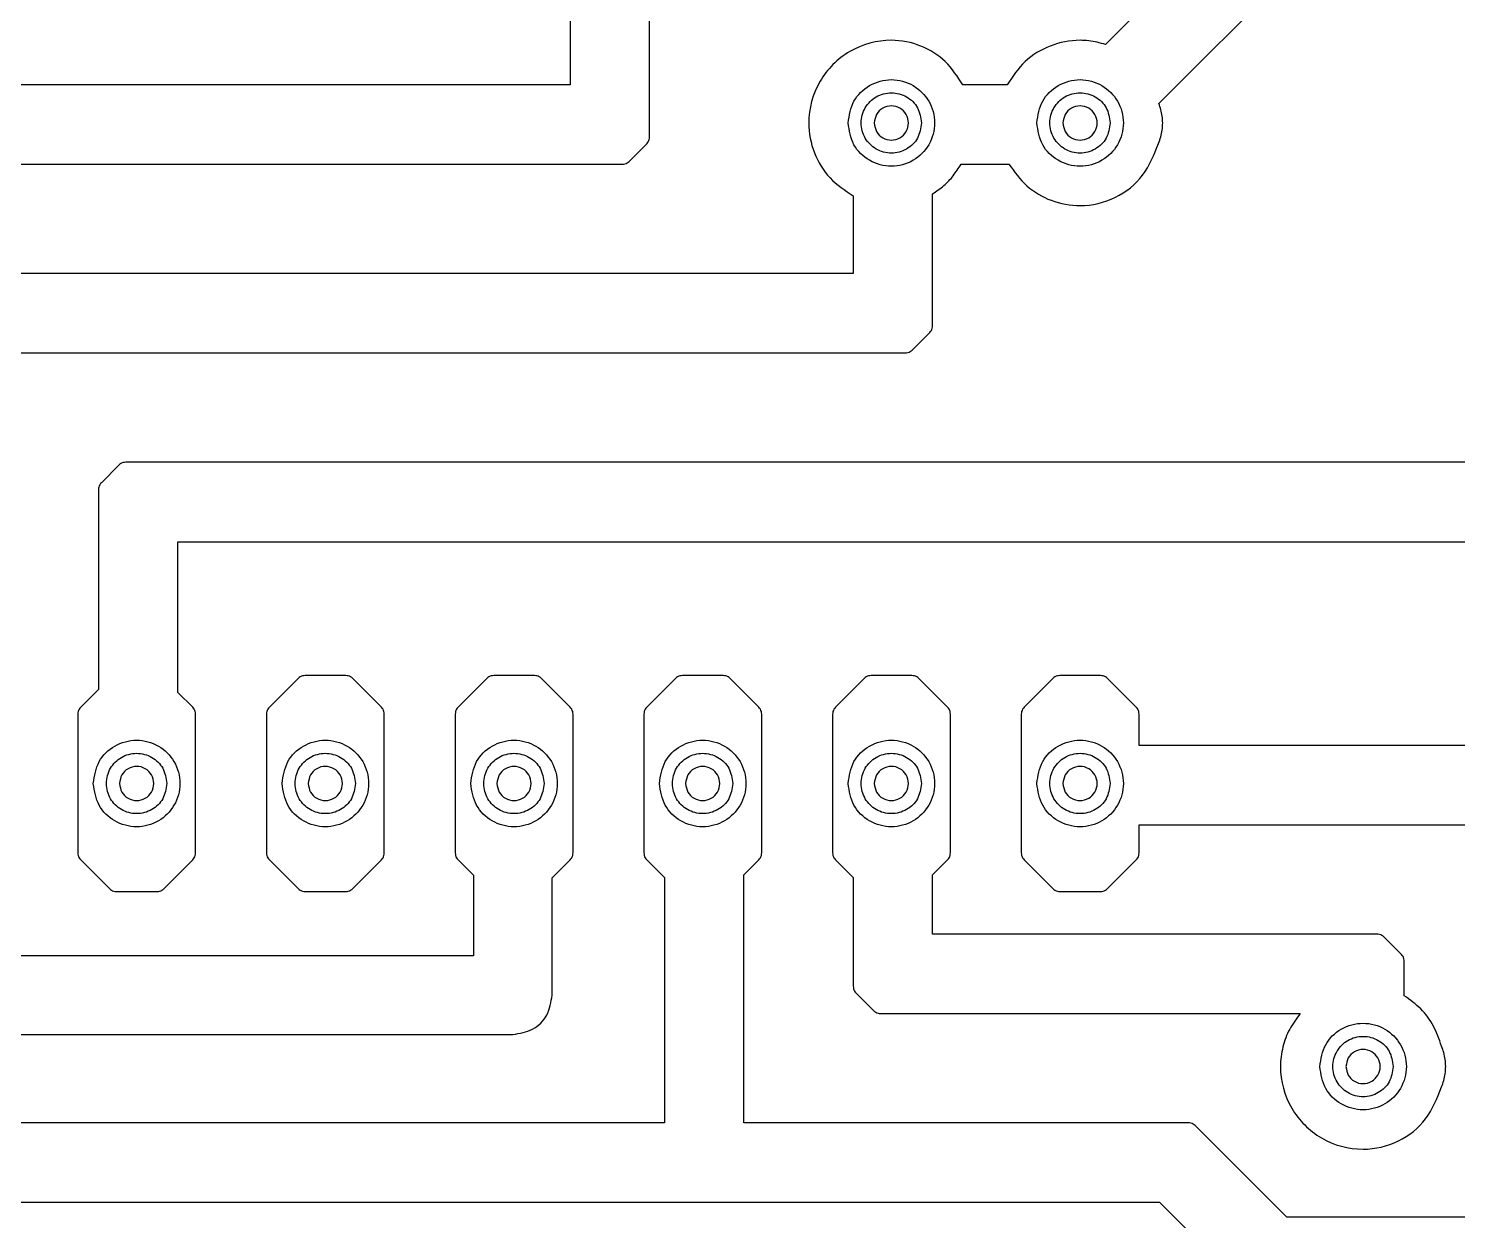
# Model space of a CAD drawing. Extents: x 3 to 107, y 3 to 87.
# Drawn here: x 31.52 to 50.76, y 27.25 to 43.29 of the extents above; entities that cross this region are included whole.
import ezdxf

# ---------------------------------------------------------------- set-up
doc = ezdxf.new("R2010")
doc.units = 0
doc.layers.add('ScottBernardi_VCdelay_PCB', color=7, linetype='CONTINUOUS')

msp = doc.modelspace()

# ---------------------------------------------------------------- linework, layer by layer
at = {"layer": 'ScottBernardi_VCdelay_PCB', "color": 7}
for points in [[(38.814375, 51.198992), (38.814375, 42.533006), (28.453292, 42.533006), (28.453292, 51.055058)], [(39.883292, 41.832036), (39.883292, 51.22545)], [(47.978483, 45.0342), (47.742828, 44.798544), (46.018803, 43.074167)], [(42.624375, 41.039344), (42.624375, 39.992653), (25.913292, 39.992653), (25.913292, 44.934011), (26.436461, 44.934011)], [(46.737764, 42.281828), (48.421219, 43.965283), (64.249653, 43.965283), (66.035767, 42.178817), (66.035767, 30.258103), (66.030475, 30.252811)], [(44.697297, 42.533006), (44.098633, 42.533006)], [(39.608831, 41.502894), (39.844486, 41.73855)], [(27.752322, 41.464089), (39.515344, 41.464089)], [(44.075703, 41.464089), (44.720228, 41.464089)], [(43.693292, 39.292036), (43.693292, 41.065803)], [(43.419183, 38.962894), (43.654839, 39.19855)], [(25.212322, 38.924089), (43.325697, 38.924089)], [(32.738836, 37.413847), (32.503181, 37.178192)], [(61.105344, 37.453006), (32.832322, 37.453006)], [(32.464375, 37.085058), (32.464375, 34.395128), (32.225192, 34.155944)], [(33.733317, 34.155944), (33.533292, 34.355617), (33.533292, 36.384089), (60.717289, 36.384089), (60.920842, 36.180183), (60.920842, 36.180183)], [(35.152542, 34.542942), (34.765192, 34.155944)], [(35.792833, 34.581747), (35.246028, 34.581747)], [(36.273317, 34.155944), (35.886319, 34.542942)], [(37.692189, 34.542942), (37.305544, 34.155944)], [(38.332833, 34.581747), (37.785675, 34.581747)], [(38.813317, 34.155944), (38.426319, 34.542942), (38.426319, 34.542942)], [(40.232894, 34.542942), (39.845544, 34.155944)], [(40.873186, 34.581747), (40.326381, 34.581747)], [(41.353669, 34.155944), (40.967025, 34.542942)], [(42.772542, 34.542942), (42.385544, 34.155944)], [(43.413539, 34.581747), (42.866381, 34.581747)], [(43.894022, 34.155944), (43.506672, 34.542942)], [(45.312542, 34.542942), (44.925897, 34.155944)], [(45.953539, 34.581747), (45.406381, 34.581747)], [(46.433669, 34.155944), (46.047025, 34.542942)], [(32.186386, 34.062106), (32.186386, 32.194853)], [(33.771769, 32.194853), (33.771769, 34.062106)], [(34.726739, 34.062106), (34.726739, 32.194853)], [(36.312122, 32.194853), (36.312122, 34.062106)], [(37.267092, 34.062106), (37.267092, 32.194853)], [(38.852475, 32.194853), (38.852475, 34.062106)], [(39.806739, 34.062106), (39.806739, 32.194853)], [(41.392122, 32.194853), (41.392122, 34.062106)], [(42.347092, 34.062106), (42.347092, 32.194853)], [(43.932475, 32.194853), (43.932475, 34.062106)], [(44.887092, 34.062106), (44.887092, 32.194853)], [(62.375344, 33.642653), (46.472475, 33.642653), (46.472475, 34.062106)], [(46.472475, 32.194853), (46.472475, 32.574089), (61.674375, 32.574089), (61.674375, 21.410083)], [(37.305544, 32.101367), (37.512272, 31.894639), (37.512272, 30.809494), (25.929167, 30.809494)], [(39.845544, 32.101367), (40.084375, 31.862889), (40.084375, 28.563006), (26.482322, 28.563006)], [(32.225192, 32.101367), (32.612189, 31.714369)], [(33.346319, 31.714369), (33.733317, 32.101367)], [(34.765192, 32.101367), (35.152542, 31.714369)], [(35.886319, 31.714369), (36.273317, 32.101367)], [(38.570606, 30.280328), (38.570606, 31.858656), (38.813317, 32.101367)], [(47.134992, 28.563006), (41.152939, 28.563006), (41.152939, 31.900636), (41.353669, 32.101367)], [(42.385544, 32.101367), (42.624375, 31.862536), (42.624375, 30.402036)], [(49.675697, 31.103006), (43.693292, 31.103006), (43.693292, 31.900636), (43.894022, 32.101367)], [(44.925897, 32.101367), (45.312542, 31.714369)], [(46.047025, 31.714369), (46.433669, 32.101367)], [(32.705675, 31.675564), (33.252833, 31.675564)], [(35.246028, 31.675564), (35.792833, 31.675564)], [(45.406381, 31.675564), (45.953539, 31.675564)], [(50.004133, 30.828544), (49.769183, 31.063847)], [(50.042939, 30.273625), (50.042939, 30.735058)], [(42.663181, 30.30855), (42.898836, 30.072894)], [(42.992322, 30.034089), (48.642764, 30.034089)], [(25.068742, 28.671308), (26.148242, 29.751161), (38.041439, 29.751161)], [(52.335642, 28.255736), (52.784375, 27.807003), (52.784375, 27.292653), (48.460025, 27.292653), (47.464486, 28.288544), (47.228831, 28.5242)], [(25.638831, 26.262894), (26.870025, 27.493736), (46.747289, 27.493736), (47.978483, 26.262894)]]:
    msp.add_lwpolyline(points, dxfattribs=at)
for points, knots in [([(44.098633, 42.533006), (44.027103, 42.643499), (43.884389, 42.863953), (43.53841, 43.080024), (43.079553, 43.169174), (42.555264, 43.026444), (42.13079, 42.602194), (41.988182, 42.075909), (42.077662, 41.613604), (42.291272, 41.259837), (42.51339, 41.112809), (42.624375, 41.039344)], [0, 0, 0, 0, 0.391059, 0.780227, 1.184906, 1.765935, 2.330398, 2.911427, 3.321357, 3.717152, 4.112414, 4.112414, 4.112414, 4.112414]), ([(46.018803, 43.074167), (45.982655, 43.085329), (45.909683, 43.107863), (45.795138, 43.127029), (45.580634, 43.139609), (45.271354, 43.079499), (44.918182, 42.865926), (44.770891, 42.643927), (44.697297, 42.533006)], [0, 0, 0, 0, 0.113397, 0.228916, 0.347346, 0.75706, 1.152896, 1.548178, 1.548178, 1.548178, 1.548178]), ([(42.554878, 42.019714), (42.570957, 41.917053), (42.602655, 41.714666), (42.834596, 41.491941), (43.137085, 41.409008), (43.442746, 41.491999), (43.6653, 41.714644), (43.748441, 42.01967), (43.665243, 42.324673), (43.442765, 42.547331), (43.137086, 42.630468), (42.834576, 42.547388), (42.602714, 42.324655), (42.570973, 42.122316), (42.554878, 42.019714)], [0, 0, 0, 0, 0.304537, 0.600368, 0.904904, 1.20929, 1.505176, 1.809733, 2.114139, 2.410081, 2.714487, 3.019044, 3.314931, 3.619316, 3.619316, 3.619316, 3.619316]), ([(45.094878, 42.019714), (45.110957, 41.917054), (45.142654, 41.71467), (45.374598, 41.491926), (45.677207, 41.409031), (45.983048, 41.491891), (46.205743, 41.714635), (46.288747, 42.01967), (46.205686, 42.324682), (45.983068, 42.547439), (45.677207, 42.630445), (45.374579, 42.547403), (45.142713, 42.324651), (45.110973, 42.122314), (45.094878, 42.019714)], [0, 0, 0, 0, 0.304537, 0.600368, 0.904904, 1.209681, 1.505576, 1.810116, 2.114505, 2.410456, 2.715253, 3.01981, 3.315697, 3.620082, 3.620082, 3.620082, 3.620082]), ([(43.544067, 42.019714), (43.532886, 42.091343), (43.510854, 42.232496), (43.349075, 42.387871), (43.138083, 42.44553), (42.9249, 42.387814), (42.769622, 42.232514), (42.711814, 42.01967), (42.769565, 41.806803), (42.92492, 41.651515), (43.138083, 41.593946), (43.349055, 41.651457), (43.510913, 41.806824), (43.532903, 41.948025), (43.544067, 42.019714)], [0, 0, 0, 0, 0.21246, 0.418673, 0.631132, 0.843441, 1.049709, 1.26219, 1.474821, 1.681034, 1.893322, 2.105761, 2.311919, 2.52453, 2.52453, 2.52453, 2.52453]), ([(43.544067, 42.019714), (43.532886, 42.091343), (43.510854, 42.232496), (43.349075, 42.387871), (43.138083, 42.44553), (42.9249, 42.387814), (42.769622, 42.232514), (42.711814, 42.01967), (42.769565, 41.806803), (42.92492, 41.651515), (43.138083, 41.593946), (43.349055, 41.651457), (43.510913, 41.806824), (43.532903, 41.948025), (43.544067, 42.019714)], [0, 0, 0, 0, 0.21246, 0.418673, 0.631132, 0.843441, 1.049709, 1.26219, 1.474821, 1.681034, 1.893322, 2.105761, 2.311919, 2.52453, 2.52453, 2.52453, 2.52453]), ([(46.084419, 42.019714), (46.07321, 42.09135), (46.051116, 42.232547), (45.889153, 42.387858), (45.678074, 42.445521), (45.46479, 42.38788), (45.309524, 42.232492), (45.251862, 42.01967), (45.309467, 41.806825), (45.464809, 41.65145), (45.678074, 41.593955), (45.889133, 41.651471), (46.051175, 41.806773), (46.073226, 41.948019), (46.084419, 42.019714)], [0, 0, 0, 0, 0.212483, 0.418817, 0.631365, 0.843824, 1.050038, 1.262497, 1.475108, 1.681266, 1.893705, 2.106233, 2.312511, 2.525145, 2.525145, 2.525145, 2.525145]), ([(46.084419, 42.019714), (46.07321, 42.09135), (46.051116, 42.232547), (45.889153, 42.387858), (45.678074, 42.445521), (45.46479, 42.38788), (45.309524, 42.232492), (45.251862, 42.01967), (45.309467, 41.806825), (45.464809, 41.65145), (45.678074, 41.593955), (45.889133, 41.651471), (46.051175, 41.806773), (46.073226, 41.948019), (46.084419, 42.019714)], [0, 0, 0, 0, 0.212483, 0.418817, 0.631365, 0.843824, 1.050038, 1.262497, 1.475108, 1.681266, 1.893705, 2.106233, 2.312511, 2.525145, 2.525145, 2.525145, 2.525145]), ([(42.907656, 42.019714), (42.914026, 42.0602), (42.92659, 42.14006), (43.018104, 42.227928), (43.137498, 42.260766), (43.258179, 42.227985), (43.345957, 42.14004), (43.378691, 42.019714), (43.345957, 41.899388), (43.258179, 41.811442), (43.137498, 41.778662), (43.018104, 41.8115), (42.92659, 41.899368), (42.914026, 41.979227), (42.907656, 42.019714)], [0, 0, 0, 0, 0.120121, 0.236938, 0.357059, 0.477331, 0.594093, 0.714193, 0.834294, 0.951055, 1.071328, 1.191448, 1.308266, 1.428387, 1.428387, 1.428387, 1.428387]), ([(45.447656, 42.019714), (45.454026, 42.0602), (45.466591, 42.140059), (45.558103, 42.227929), (45.677531, 42.26077), (45.798264, 42.227965), (45.886202, 42.140093), (45.919094, 42.019714), (45.886202, 41.899335), (45.798264, 41.811463), (45.677531, 41.778658), (45.558103, 41.811499), (45.466591, 41.899368), (45.454026, 41.979228), (45.447656, 42.019714)], [0, 0, 0, 0, 0.120121, 0.236938, 0.357059, 0.477419, 0.594301, 0.714426, 0.83455, 0.951432, 1.071792, 1.191913, 1.30873, 1.428851, 1.428851, 1.428851, 1.428851]), ([(46.734236, 41.7449), (46.745146, 41.773601), (46.767192, 41.831593), (46.785505, 41.924242), (46.792187, 42.018089), (46.785705, 42.11044), (46.7682, 42.198656), (46.747858, 42.254244), (46.737764, 42.281828)], [0, 0, 0, 0, 0.091978, 0.185849, 0.282092, 0.373466, 0.462821, 0.550832, 0.550832, 0.550832, 0.550832]), ([(39.844486, 41.73855), (39.852066, 41.747315), (39.867153, 41.764762), (39.880632, 41.797429), (39.882401, 41.820453), (39.883292, 41.832036)], [0, 0, 0, 0, 0.034618, 0.068911, 0.103632, 0.103632, 0.103632, 0.103632]), ([(44.720228, 41.464089), (44.794825, 41.360492), (44.944207, 41.153038), (45.287357, 40.955733), (45.708852, 40.877172), (46.162827, 40.983167), (46.556442, 41.294598), (46.674622, 41.593914), (46.734236, 41.7449)], [0, 0, 0, 0, 0.379403, 0.759757, 1.153673, 1.641776, 2.113333, 2.593337, 2.593337, 2.593337, 2.593337]), ([(39.515344, 41.464089), (39.526877, 41.465011), (39.549883, 41.466851), (39.58247, 41.480403), (39.600028, 41.495384), (39.608831, 41.502894)], [0, 0, 0, 0, 0.034575, 0.068971, 0.103555, 0.103555, 0.103555, 0.103555]), ([(43.693292, 41.065803), (43.744344, 41.100836), (43.846382, 41.170855), (43.97583, 41.306566), (44.042316, 41.411429), (44.075703, 41.464089)], [0, 0, 0, 0, 0.185428, 0.370611, 0.557409, 0.557409, 0.557409, 0.557409]), ([(43.654839, 39.19855), (43.662327, 39.207324), (43.677259, 39.224818), (43.690633, 39.257443), (43.692402, 39.280454), (43.693292, 39.292036)], [0, 0, 0, 0, 0.034467, 0.068725, 0.103444, 0.103444, 0.103444, 0.103444]), ([(43.325697, 38.924089), (43.33723, 38.925011), (43.360236, 38.926851), (43.392823, 38.940403), (43.410381, 38.955384), (43.419183, 38.962894)], [0, 0, 0, 0, 0.034575, 0.068971, 0.103555, 0.103555, 0.103555, 0.103555]), ([(32.832322, 37.453006), (32.820734, 37.452092), (32.797683, 37.450274), (32.765056, 37.436582), (32.747603, 37.421449), (32.738836, 37.413847)], [0, 0, 0, 0, 0.034733, 0.069091, 0.103765, 0.103765, 0.103765, 0.103765]), ([(32.503181, 37.178192), (32.495603, 37.169431), (32.480537, 37.15201), (32.467053, 37.119471), (32.46527, 37.096559), (32.464375, 37.085058)], [0, 0, 0, 0, 0.034608, 0.068816, 0.103291, 0.103291, 0.103291, 0.103291]), ([(35.246028, 34.581747), (35.234441, 34.580834), (35.211403, 34.579017), (35.178819, 34.565429), (35.161318, 34.550452), (35.152542, 34.542942)], [0, 0, 0, 0, 0.034731, 0.069054, 0.103576, 0.103576, 0.103576, 0.103576]), ([(35.886319, 34.542942), (35.877487, 34.550445), (35.859923, 34.565367), (35.827389, 34.579025), (35.804397, 34.580836), (35.792833, 34.581747)], [0, 0, 0, 0, 0.034647, 0.068897, 0.103551, 0.103551, 0.103551, 0.103551]), ([(37.785675, 34.581747), (37.774142, 34.580825), (37.751136, 34.578985), (37.718549, 34.565433), (37.700992, 34.550453), (37.692189, 34.542942)], [0, 0, 0, 0, 0.034575, 0.068971, 0.103555, 0.103555, 0.103555, 0.103555]), ([(38.426319, 34.542942), (38.417487, 34.550445), (38.399923, 34.565367), (38.367389, 34.579025), (38.344397, 34.580836), (38.332833, 34.581747)], [0, 0, 0, 0, 0.034647, 0.068897, 0.103551, 0.103551, 0.103551, 0.103551]), ([(40.326381, 34.581747), (40.314794, 34.580834), (40.291756, 34.579017), (40.259171, 34.565429), (40.24167, 34.550452), (40.232894, 34.542942)], [0, 0, 0, 0, 0.034731, 0.069054, 0.103576, 0.103576, 0.103576, 0.103576]), ([(40.967025, 34.542942), (40.958219, 34.550455), (40.940635, 34.565456), (40.907919, 34.579004), (40.884802, 34.58083), (40.873186, 34.581747)], [0, 0, 0, 0, 0.034595, 0.069075, 0.103896, 0.103896, 0.103896, 0.103896]), ([(42.866381, 34.581747), (42.854789, 34.580833), (42.831717, 34.579012), (42.79905, 34.565394), (42.781404, 34.550448), (42.772542, 34.542942)], [0, 0, 0, 0, 0.034744, 0.069151, 0.103871, 0.103871, 0.103871, 0.103871]), ([(43.506672, 34.542942), (43.4979, 34.55045), (43.480425, 34.565406), (43.44797, 34.578998), (43.425043, 34.580829), (43.413539, 34.581747)], [0, 0, 0, 0, 0.034512, 0.068751, 0.103235, 0.103235, 0.103235, 0.103235]), ([(45.406381, 34.581747), (45.394789, 34.580833), (45.371717, 34.579012), (45.33905, 34.565394), (45.321404, 34.550448), (45.312542, 34.542942)], [0, 0, 0, 0, 0.034744, 0.069151, 0.103871, 0.103871, 0.103871, 0.103871]), ([(46.047025, 34.542942), (46.038222, 34.550453), (46.020665, 34.565433), (45.988078, 34.578985), (45.965072, 34.580825), (45.953539, 34.581747)], [0, 0, 0, 0, 0.034585, 0.06898, 0.103555, 0.103555, 0.103555, 0.103555]), ([(32.225192, 34.155944), (32.217678, 34.147138), (32.202677, 34.129555), (32.18913, 34.096838), (32.187304, 34.073721), (32.186386, 34.062106)], [0, 0, 0, 0, 0.034595, 0.069075, 0.103896, 0.103896, 0.103896, 0.103896]), ([(33.771769, 34.062106), (33.770876, 34.073717), (33.769098, 34.096807), (33.755763, 34.129563), (33.740808, 34.14714), (33.733317, 34.155944)], [0, 0, 0, 0, 0.03481, 0.069225, 0.103764, 0.103764, 0.103764, 0.103764]), ([(34.765192, 34.155944), (34.7577, 34.14714), (34.742745, 34.129563), (34.72941, 34.096807), (34.727633, 34.073717), (34.726739, 34.062106)], [0, 0, 0, 0, 0.034539, 0.068955, 0.103764, 0.103764, 0.103764, 0.103764]), ([(36.312122, 34.062106), (36.311228, 34.073717), (36.309449, 34.096821), (36.296011, 34.12962), (36.280899, 34.147149), (36.273317, 34.155944)], [0, 0, 0, 0, 0.034811, 0.069261, 0.103952, 0.103952, 0.103952, 0.103952]), ([(37.305544, 34.155944), (37.298053, 34.14714), (37.283098, 34.129563), (37.269763, 34.096807), (37.267986, 34.073717), (37.267092, 34.062106)], [0, 0, 0, 0, 0.034539, 0.068955, 0.103764, 0.103764, 0.103764, 0.103764]), ([(38.852475, 34.062106), (38.851581, 34.073718), (38.849801, 34.096834), (38.836258, 34.129677), (38.82099, 34.147159), (38.813317, 34.155944)], [0, 0, 0, 0, 0.034813, 0.069298, 0.104141, 0.104141, 0.104141, 0.104141]), ([(39.845544, 34.155944), (39.837962, 34.147149), (39.82285, 34.12962), (39.809412, 34.096821), (39.807633, 34.073717), (39.806739, 34.062106)], [0, 0, 0, 0, 0.03469, 0.06914, 0.103952, 0.103952, 0.103952, 0.103952]), ([(41.392122, 34.062106), (41.391228, 34.073717), (41.389451, 34.096807), (41.376116, 34.129563), (41.361161, 34.14714), (41.353669, 34.155944)], [0, 0, 0, 0, 0.03481, 0.069225, 0.103764, 0.103764, 0.103764, 0.103764]), ([(42.385544, 34.155944), (42.378053, 34.14714), (42.363098, 34.129563), (42.349763, 34.096807), (42.347986, 34.073717), (42.347092, 34.062106)], [0, 0, 0, 0, 0.034539, 0.068955, 0.103764, 0.103764, 0.103764, 0.103764]), ([(43.932475, 34.062106), (43.931581, 34.073717), (43.929803, 34.096807), (43.916469, 34.129563), (43.901513, 34.14714), (43.894022, 34.155944)], [0, 0, 0, 0, 0.03481, 0.069225, 0.103764, 0.103764, 0.103764, 0.103764]), ([(44.925897, 34.155944), (44.918315, 34.147149), (44.903203, 34.12962), (44.889765, 34.096821), (44.887986, 34.073717), (44.887092, 34.062106)], [0, 0, 0, 0, 0.03469, 0.06914, 0.103952, 0.103952, 0.103952, 0.103952]), ([(46.472475, 34.062106), (46.471581, 34.073717), (46.469802, 34.096821), (46.456364, 34.12962), (46.441252, 34.147149), (46.433669, 34.155944)], [0, 0, 0, 0, 0.034811, 0.069261, 0.103952, 0.103952, 0.103952, 0.103952]), ([(32.394878, 33.129361), (32.410968, 33.026785), (32.442697, 32.824508), (32.67463, 32.601925), (32.97713, 32.519023), (33.282819, 32.601925), (33.505369, 32.824511), (33.588375, 33.129483), (33.505462, 33.434517), (33.282833, 33.65724), (32.97713, 33.740005), (32.674618, 33.65724), (32.442596, 33.434514), (32.41094, 33.23208), (32.394878, 33.129361)], [0, 0, 0, 0, 0.304297, 0.600063, 0.904597, 1.20913, 1.504896, 1.809193, 2.113881, 2.409657, 2.714173, 3.018689, 3.314465, 3.619153, 3.619153, 3.619153, 3.619153]), ([(34.934878, 33.129361), (34.950968, 33.026785), (34.982697, 32.824508), (35.21463, 32.601925), (35.51713, 32.519023), (35.822819, 32.601925), (36.045369, 32.824511), (36.128375, 33.129483), (36.045462, 33.434517), (35.822833, 33.65724), (35.51713, 33.740005), (35.214618, 33.65724), (34.982596, 33.434514), (34.95094, 33.23208), (34.934878, 33.129361)], [0, 0, 0, 0, 0.304297, 0.600063, 0.904597, 1.20913, 1.504896, 1.809193, 2.113881, 2.409657, 2.714173, 3.018689, 3.314465, 3.619153, 3.619153, 3.619153, 3.619153]), ([(37.475231, 33.129361), (37.49132, 33.026788), (37.523043, 32.824539), (37.754822, 32.601969), (38.057208, 32.519014), (38.36282, 32.601933), (38.585369, 32.824508), (38.668375, 33.129483), (38.585462, 33.434519), (38.362834, 33.657232), (38.057208, 33.740014), (37.754809, 33.657197), (37.522942, 33.434483), (37.491292, 33.232077), (37.475231, 33.129361)], [0, 0, 0, 0, 0.304294, 0.599995, 0.904289, 1.208822, 1.504589, 1.808886, 2.113574, 2.409349, 2.713865, 3.018142, 3.313853, 3.618538, 3.618538, 3.618538, 3.618538]), ([(40.014878, 33.129361), (40.030968, 33.026785), (40.062697, 32.824508), (40.29463, 32.601925), (40.59713, 32.519023), (40.902819, 32.601925), (41.125369, 32.824511), (41.208375, 33.129483), (41.125462, 33.434517), (40.902833, 33.65724), (40.59713, 33.740005), (40.294618, 33.65724), (40.062596, 33.434514), (40.03094, 33.23208), (40.014878, 33.129361)], [0, 0, 0, 0, 0.304297, 0.600063, 0.904597, 1.20913, 1.504896, 1.809193, 2.113881, 2.409657, 2.714173, 3.018689, 3.314465, 3.619153, 3.619153, 3.619153, 3.619153]), ([(42.554878, 33.129361), (42.570968, 33.026784), (42.602698, 32.824506), (42.834628, 32.601932), (43.137086, 32.51901), (43.44271, 32.601989), (43.665271, 32.824489), (43.748424, 33.129483), (43.665363, 33.434538), (43.442724, 33.657176), (43.137086, 33.740018), (42.834616, 33.657233), (42.602596, 33.434516), (42.570941, 33.232081), (42.554878, 33.129361)], [0, 0, 0, 0, 0.304297, 0.600063, 0.904597, 1.208979, 1.5048, 1.809118, 2.113827, 2.409658, 2.714022, 3.018539, 3.314314, 3.619002, 3.619002, 3.619002, 3.619002]), ([(45.094878, 33.129361), (45.110968, 33.026786), (45.142697, 32.82451), (45.374631, 32.601917), (45.677207, 32.519033), (45.983013, 32.601881), (46.205713, 32.824479), (46.28873, 33.129483), (46.205806, 33.434548), (45.983027, 33.657283), (45.677207, 33.739996), (45.374618, 33.657248), (45.142596, 33.434512), (45.11094, 33.23208), (45.094878, 33.129361)], [0, 0, 0, 0, 0.304297, 0.600063, 0.904597, 1.20937, 1.505201, 1.809501, 2.114193, 2.410033, 2.714789, 3.019305, 3.31508, 3.619768, 3.619768, 3.619768, 3.619768]), ([(33.384067, 33.129361), (33.372903, 33.201049), (33.350914, 33.342249), (33.189053, 33.497625), (32.97804, 33.555116), (32.764809, 33.497624), (32.609475, 33.342251), (32.551853, 33.129483), (32.609567, 32.916776), (32.764822, 32.761541), (32.97804, 32.703912), (33.18904, 32.761541), (33.350813, 32.916773), (33.372875, 33.057816), (33.384067, 33.129361)], [0, 0, 0, 0, 0.212611, 0.418769, 0.631208, 0.843647, 1.049805, 1.262416, 1.474636, 1.680784, 1.893241, 2.105697, 2.311845, 2.524065, 2.524065, 2.524065, 2.524065]), ([(35.924067, 33.129361), (35.912903, 33.201049), (35.890914, 33.342249), (35.729053, 33.497625), (35.51804, 33.555116), (35.304809, 33.497624), (35.149475, 33.342251), (35.091853, 33.129483), (35.149567, 32.916776), (35.304822, 32.761541), (35.51804, 32.703912), (35.72904, 32.761541), (35.890813, 32.916773), (35.912875, 33.057816), (35.924067, 33.129361)], [0, 0, 0, 0, 0.212611, 0.418769, 0.631208, 0.843647, 1.049805, 1.262416, 1.474636, 1.680784, 1.893241, 2.105697, 2.311845, 2.524065, 2.524065, 2.524065, 2.524065]), ([(38.464067, 33.129361), (38.452903, 33.201049), (38.430914, 33.342249), (38.269052, 33.497624), (38.058074, 33.555111), (37.844893, 33.497645), (37.68972, 33.342198), (37.632256, 33.129483), (37.689813, 32.916829), (37.844907, 32.76152), (38.058074, 32.703917), (38.269039, 32.761542), (38.430813, 32.916773), (38.452875, 33.057816), (38.464067, 33.129361)], [0, 0, 0, 0, 0.212611, 0.418769, 0.631208, 0.843559, 1.049596, 1.262184, 1.47438, 1.680408, 1.892776, 2.105232, 2.311381, 2.523601, 2.523601, 2.523601, 2.523601]), ([(41.004067, 33.129361), (40.992931, 33.201045), (40.970999, 33.342225), (40.809162, 33.497696), (40.59804, 33.555089), (40.384702, 33.497695), (40.229375, 33.342228), (40.171902, 33.129483), (40.229468, 32.916799), (40.384715, 32.761469), (40.598039, 32.703939), (40.80915, 32.76147), (40.970898, 32.916797), (40.992903, 33.05782), (41.004067, 33.129361)], [0, 0, 0, 0, 0.21259, 0.418693, 0.631283, 0.843874, 1.049976, 1.262567, 1.474766, 1.680859, 1.893467, 2.106074, 2.312168, 2.524367, 2.524367, 2.524367, 2.524367]), ([(43.544067, 33.129361), (43.532903, 33.20105), (43.510913, 33.342251), (43.349055, 33.497618), (43.138084, 33.555129), (42.924917, 33.49756), (42.769573, 33.342273), (42.711805, 33.129483), (42.769666, 32.916754), (42.924931, 32.761605), (43.138084, 32.703899), (43.349042, 32.761548), (43.510812, 32.916772), (43.532875, 33.057816), (43.544067, 33.129361)], [0, 0, 0, 0, 0.212611, 0.418769, 0.631208, 0.843496, 1.049709, 1.26234, 1.474581, 1.680785, 1.89309, 2.105546, 2.311695, 2.523915, 2.523915, 2.523915, 2.523915]), ([(46.084419, 33.129361), (46.073226, 33.201056), (46.051175, 33.342302), (45.889133, 33.497604), (45.678075, 33.55512), (45.464807, 33.497625), (45.309475, 33.342251), (45.251853, 33.129483), (45.309568, 32.916776), (45.464821, 32.76154), (45.678075, 32.703908), (45.889121, 32.761562), (46.051073, 32.91672), (46.073199, 33.057809), (46.084419, 33.129361)], [0, 0, 0, 0, 0.212635, 0.418913, 0.63144, 0.843879, 1.050037, 1.262648, 1.474868, 1.681017, 1.893473, 2.106017, 2.312286, 2.52453, 2.52453, 2.52453, 2.52453]), ([(32.747656, 33.129361), (32.754009, 33.169907), (32.766532, 33.249814), (32.858124, 33.337675), (32.977499, 33.370364), (33.098155, 33.337732), (33.186027, 33.249793), (33.21866, 33.129395), (33.186049, 33.009013), (33.098102, 32.921236), (32.977499, 32.888761), (32.858177, 32.921293), (32.766515, 33.008994), (32.754004, 33.088841), (32.747656, 33.129361)], [0, 0, 0, 0, 0.120272, 0.237034, 0.357134, 0.477386, 0.594092, 0.714344, 0.834507, 0.951094, 1.071322, 1.191398, 1.30804, 1.428224, 1.428224, 1.428224, 1.428224]), ([(35.287303, 33.129361), (35.293658, 33.169911), (35.306186, 33.249847), (35.397931, 33.337711), (35.517377, 33.370368), (35.638046, 33.337676), (35.725928, 33.249813), (35.758709, 33.129395), (35.72595, 33.008993), (35.637992, 32.921292), (35.517377, 32.888757), (35.397983, 32.921256), (35.30617, 33.008961), (35.293653, 33.088836), (35.287303, 33.129361)], [0, 0, 0, 0, 0.120276, 0.237102, 0.357442, 0.477542, 0.594304, 0.714576, 0.83476, 0.951402, 1.071479, 1.191795, 1.308501, 1.428689, 1.428689, 1.428689, 1.428689]), ([(37.828008, 33.129361), (37.834333, 33.1699), (37.846793, 33.249763), (37.938203, 33.337688), (38.05749, 33.370373), (38.178045, 33.337667), (38.265928, 33.249815), (38.298709, 33.129395), (38.26595, 33.008991), (38.177992, 32.921301), (38.05749, 32.888752), (37.938255, 32.921279), (37.846776, 33.009045), (37.834328, 33.088847), (37.828008, 33.129361)], [0, 0, 0, 0, 0.120248, 0.23689, 0.356902, 0.477002, 0.593764, 0.714036, 0.83422, 0.950862, 1.070939, 1.190927, 1.307448, 1.427608, 1.427608, 1.427608, 1.427608]), ([(40.367656, 33.129361), (40.37401, 33.169907), (40.386532, 33.249816), (40.478122, 33.337668), (40.597455, 33.370377), (40.718046, 33.337668), (40.805928, 33.249815), (40.838709, 33.129395), (40.80595, 33.008991), (40.717993, 32.9213), (40.597455, 32.888748), (40.478175, 32.9213), (40.386516, 33.008992), (40.374005, 33.08884), (40.367656, 33.129361)], [0, 0, 0, 0, 0.120272, 0.237034, 0.357134, 0.477235, 0.593996, 0.714269, 0.834453, 0.951094, 1.071171, 1.191247, 1.307889, 1.428073, 1.428073, 1.428073, 1.428073]), ([(42.907656, 33.129361), (42.914009, 33.169907), (42.926532, 33.249814), (43.018124, 33.337675), (43.137499, 33.370364), (43.258155, 33.337732), (43.346027, 33.249793), (43.37866, 33.129395), (43.346049, 33.009013), (43.258102, 32.921236), (43.137499, 32.888761), (43.018177, 32.921293), (42.926515, 33.008994), (42.914004, 33.088841), (42.907656, 33.129361)], [0, 0, 0, 0, 0.120272, 0.237034, 0.357134, 0.477386, 0.594092, 0.714344, 0.834507, 0.951094, 1.071322, 1.191398, 1.30804, 1.428224, 1.428224, 1.428224, 1.428224]), ([(45.447656, 33.129361), (45.454009, 33.169906), (45.466532, 33.249814), (45.558123, 33.337676), (45.677532, 33.370368), (45.79824, 33.337712), (45.886272, 33.249846), (45.919063, 33.129395), (45.886294, 33.008959), (45.798187, 32.921256), (45.677533, 32.888757), (45.558175, 32.921292), (45.466515, 33.008994), (45.454005, 33.088841), (45.447656, 33.129361)], [0, 0, 0, 0, 0.120272, 0.237034, 0.357134, 0.477474, 0.594301, 0.714576, 0.834764, 0.95147, 1.071787, 1.191863, 1.308505, 1.428689, 1.428689, 1.428689, 1.428689]), ([(32.186386, 32.194853), (32.187309, 32.18332), (32.189149, 32.160314), (32.2027, 32.127727), (32.217681, 32.110169), (32.225192, 32.101367)], [0, 0, 0, 0, 0.034575, 0.068971, 0.103555, 0.103555, 0.103555, 0.103555]), ([(33.733317, 32.101367), (33.740806, 32.110167), (33.75574, 32.127718), (33.76908, 32.160345), (33.770871, 32.183324), (33.771769, 32.194853)], [0, 0, 0, 0, 0.034529, 0.06886, 0.103423, 0.103423, 0.103423, 0.103423]), ([(34.726739, 32.194853), (34.727638, 32.183324), (34.729429, 32.160345), (34.742768, 32.127718), (34.757703, 32.110167), (34.765192, 32.101367)], [0, 0, 0, 0, 0.034563, 0.068894, 0.103423, 0.103423, 0.103423, 0.103423]), ([(36.273317, 32.101367), (36.280897, 32.110158), (36.295988, 32.127661), (36.309431, 32.160332), (36.311223, 32.183324), (36.312122, 32.194853)], [0, 0, 0, 0, 0.03468, 0.069045, 0.103611, 0.103611, 0.103611, 0.103611]), ([(37.267092, 32.194853), (37.26799, 32.183324), (37.269782, 32.160345), (37.283121, 32.127718), (37.298056, 32.110167), (37.305544, 32.101367)], [0, 0, 0, 0, 0.034563, 0.068894, 0.103423, 0.103423, 0.103423, 0.103423]), ([(38.813317, 32.101367), (38.820988, 32.110149), (38.836235, 32.127605), (38.849782, 32.160318), (38.851576, 32.183323), (38.852475, 32.194853)], [0, 0, 0, 0, 0.034832, 0.069233, 0.1038, 0.1038, 0.1038, 0.1038]), ([(39.806739, 32.194853), (39.807638, 32.183324), (39.80943, 32.160332), (39.822873, 32.127661), (39.837964, 32.110158), (39.845544, 32.101367)], [0, 0, 0, 0, 0.034565, 0.068931, 0.103611, 0.103611, 0.103611, 0.103611]), ([(41.353669, 32.101367), (41.361158, 32.110167), (41.376093, 32.127718), (41.389432, 32.160345), (41.391224, 32.183324), (41.392122, 32.194853)], [0, 0, 0, 0, 0.034529, 0.06886, 0.103423, 0.103423, 0.103423, 0.103423]), ([(42.347092, 32.194853), (42.34799, 32.183324), (42.349782, 32.160345), (42.363121, 32.127718), (42.378056, 32.110167), (42.385544, 32.101367)], [0, 0, 0, 0, 0.034563, 0.068894, 0.103423, 0.103423, 0.103423, 0.103423]), ([(43.894022, 32.101367), (43.901511, 32.110167), (43.916446, 32.127718), (43.929785, 32.160345), (43.931576, 32.183324), (43.932475, 32.194853)], [0, 0, 0, 0, 0.034529, 0.06886, 0.103423, 0.103423, 0.103423, 0.103423]), ([(44.887092, 32.194853), (44.887991, 32.183324), (44.889783, 32.160332), (44.903226, 32.127661), (44.918317, 32.110158), (44.925897, 32.101367)], [0, 0, 0, 0, 0.034565, 0.068931, 0.103611, 0.103611, 0.103611, 0.103611]), ([(46.433669, 32.101367), (46.441249, 32.110158), (46.456341, 32.127661), (46.469784, 32.160332), (46.471576, 32.183324), (46.472475, 32.194853)], [0, 0, 0, 0, 0.03468, 0.069045, 0.103611, 0.103611, 0.103611, 0.103611]), ([(32.612189, 31.714369), (32.620965, 31.706859), (32.638466, 31.691882), (32.67105, 31.678294), (32.694088, 31.676478), (32.705675, 31.675564)], [0, 0, 0, 0, 0.034522, 0.068845, 0.103576, 0.103576, 0.103576, 0.103576]), ([(33.252833, 31.675564), (33.264366, 31.676486), (33.287372, 31.678326), (33.319959, 31.691878), (33.337517, 31.706859), (33.346319, 31.714369)], [0, 0, 0, 0, 0.034575, 0.068971, 0.103555, 0.103555, 0.103555, 0.103555]), ([(35.152542, 31.714369), (35.161318, 31.706859), (35.178819, 31.691882), (35.211403, 31.678294), (35.234441, 31.676478), (35.246028, 31.675564)], [0, 0, 0, 0, 0.034522, 0.068845, 0.103576, 0.103576, 0.103576, 0.103576]), ([(35.792833, 31.675564), (35.804397, 31.676475), (35.827389, 31.678286), (35.859923, 31.691944), (35.877487, 31.706866), (35.886319, 31.714369)], [0, 0, 0, 0, 0.034653, 0.068904, 0.103551, 0.103551, 0.103551, 0.103551]), ([(45.312542, 31.714369), (45.321404, 31.706863), (45.33905, 31.691917), (45.371717, 31.678299), (45.394789, 31.676479), (45.406381, 31.675564)], [0, 0, 0, 0, 0.03472, 0.069127, 0.103871, 0.103871, 0.103871, 0.103871]), ([(45.953539, 31.675564), (45.965072, 31.676486), (45.988078, 31.678326), (46.020665, 31.691878), (46.038222, 31.706859), (46.047025, 31.714369)], [0, 0, 0, 0, 0.034575, 0.068971, 0.103555, 0.103555, 0.103555, 0.103555]), ([(49.769183, 31.063847), (49.76039, 31.071449), (49.74288, 31.086586), (49.71025, 31.100241), (49.687231, 31.102083), (49.675697, 31.103006)], [0, 0, 0, 0, 0.034736, 0.069167, 0.103744, 0.103744, 0.103744, 0.103744]), ([(50.042939, 30.735058), (50.04204, 30.746588), (50.040248, 30.769579), (50.026805, 30.80225), (50.011713, 30.819753), (50.004133, 30.828544)], [0, 0, 0, 0, 0.034565, 0.068931, 0.103611, 0.103611, 0.103611, 0.103611]), ([(42.624375, 30.402036), (42.625274, 30.390507), (42.627066, 30.367515), (42.640509, 30.334845), (42.655601, 30.317342), (42.663181, 30.30855)], [0, 0, 0, 0, 0.034565, 0.068931, 0.103611, 0.103611, 0.103611, 0.103611]), ([(38.041439, 29.751161), (38.134138, 29.765735), (38.316822, 29.794456), (38.527311, 30.004945), (38.556032, 30.187628), (38.570606, 30.280328)], [0, 0, 0, 0, 0.276624, 0.545144, 0.821768, 0.821768, 0.821768, 0.821768]), ([(50.543883, 29.594528), (50.512114, 29.686705), (50.449154, 29.869382), (50.274726, 30.105558), (50.120079, 30.217691), (50.042939, 30.273625)], [0, 0, 0, 0, 0.291452, 0.577604, 0.862405, 0.862405, 0.862405, 0.862405]), ([(42.898836, 30.072894), (42.907684, 30.065321), (42.92525, 30.050285), (42.95787, 30.036772), (42.980817, 30.034985), (42.992322, 30.034089)], [0, 0, 0, 0, 0.034804, 0.069097, 0.103585, 0.103585, 0.103585, 0.103585]), ([(48.642764, 30.034089), (48.591928, 29.965924), (48.489615, 29.828732), (48.397949, 29.582677), (48.351147, 29.215185), (48.480852, 28.737054), (48.905345, 28.313054), (49.457364, 28.162488), (49.972429, 28.283155), (50.366266, 28.594642), (50.484324, 28.893919), (50.543883, 29.0449)], [0, 0, 0, 0, 0.254088, 0.511388, 0.776944, 1.357974, 1.922437, 2.503466, 2.991481, 3.462906, 3.942868, 3.942868, 3.942868, 3.942868]), ([(48.904878, 29.319714), (48.920941, 29.216994), (48.952596, 29.014559), (49.184616, 28.791842), (49.487086, 28.709057), (49.792724, 28.7919), (50.015364, 29.014535), (50.098428, 29.319626), (50.01525, 29.624671), (49.792763, 29.847331), (49.487086, 29.930468), (49.184576, 29.847388), (48.952714, 29.624655), (48.920973, 29.422316), (48.904878, 29.319714)], [0, 0, 0, 0, 0.304688, 0.600464, 0.90498, 1.209345, 1.505176, 1.809884, 2.11429, 2.410232, 2.714638, 3.019195, 3.315082, 3.619467, 3.619467, 3.619467, 3.619467]), ([(49.894067, 29.319714), (49.88287, 29.391284), (49.860796, 29.532389), (49.699095, 29.687772), (49.488084, 29.745579), (49.274878, 29.687716), (49.119687, 29.532405), (49.061801, 29.319626), (49.119572, 29.106801), (49.274918, 28.951516), (49.488084, 28.893946), (49.699055, 28.951457), (49.860913, 29.106824), (49.882903, 29.248025), (49.894067, 29.319714)], [0, 0, 0, 0, 0.212308, 0.418577, 0.631057, 0.843386, 1.04971, 1.262039, 1.47467, 1.680883, 1.893171, 2.10561, 2.311768, 2.524379, 2.524379, 2.524379, 2.524379]), ([(49.894067, 29.319714), (49.88287, 29.391284), (49.860796, 29.532389), (49.699095, 29.687772), (49.488084, 29.745579), (49.274878, 29.687716), (49.119687, 29.532405), (49.061801, 29.319626), (49.119572, 29.106801), (49.274918, 28.951516), (49.488084, 28.893946), (49.699055, 28.951457), (49.860913, 29.106824), (49.882903, 29.248025), (49.894067, 29.319714)], [0, 0, 0, 0, 0.212308, 0.418577, 0.631057, 0.843386, 1.04971, 1.262039, 1.47467, 1.680883, 1.893171, 2.10561, 2.311768, 2.524379, 2.524379, 2.524379, 2.524379]), ([(49.257656, 29.319714), (49.264026, 29.3602), (49.27659, 29.44006), (49.368104, 29.527928), (49.487498, 29.560765), (49.608177, 29.527986), (49.695964, 29.440038), (49.728678, 29.31967), (49.696021, 29.199279), (49.608157, 29.111344), (49.487498, 29.078711), (49.368124, 29.1114), (49.276531, 29.199261), (49.264009, 29.279168), (49.257656, 29.319714)], [0, 0, 0, 0, 0.120121, 0.236938, 0.357059, 0.477331, 0.594093, 0.714193, 0.834445, 0.951151, 1.071403, 1.191503, 1.308265, 1.428537, 1.428537, 1.428537, 1.428537]), ([(50.543883, 29.0449), (50.554789, 29.073654), (50.576797, 29.131683), (50.595174, 29.224317), (50.601878, 29.319584), (50.595148, 29.414874), (50.57676, 29.507495), (50.554785, 29.565668), (50.543883, 29.594528)], [0, 0, 0, 0, 0.092126, 0.18592, 0.282085, 0.377858, 0.471729, 0.564151, 0.564151, 0.564151, 0.564151]), ([(47.228831, 28.5242), (47.220024, 28.531713), (47.202441, 28.546715), (47.169724, 28.560262), (47.146607, 28.562088), (47.134992, 28.563006)], [0, 0, 0, 0, 0.034595, 0.069075, 0.103896, 0.103896, 0.103896, 0.103896])]:
    msp.add_open_spline(points, degree=3, knots=knots, dxfattribs=at)

doc.saveas('drawing.dxf')
